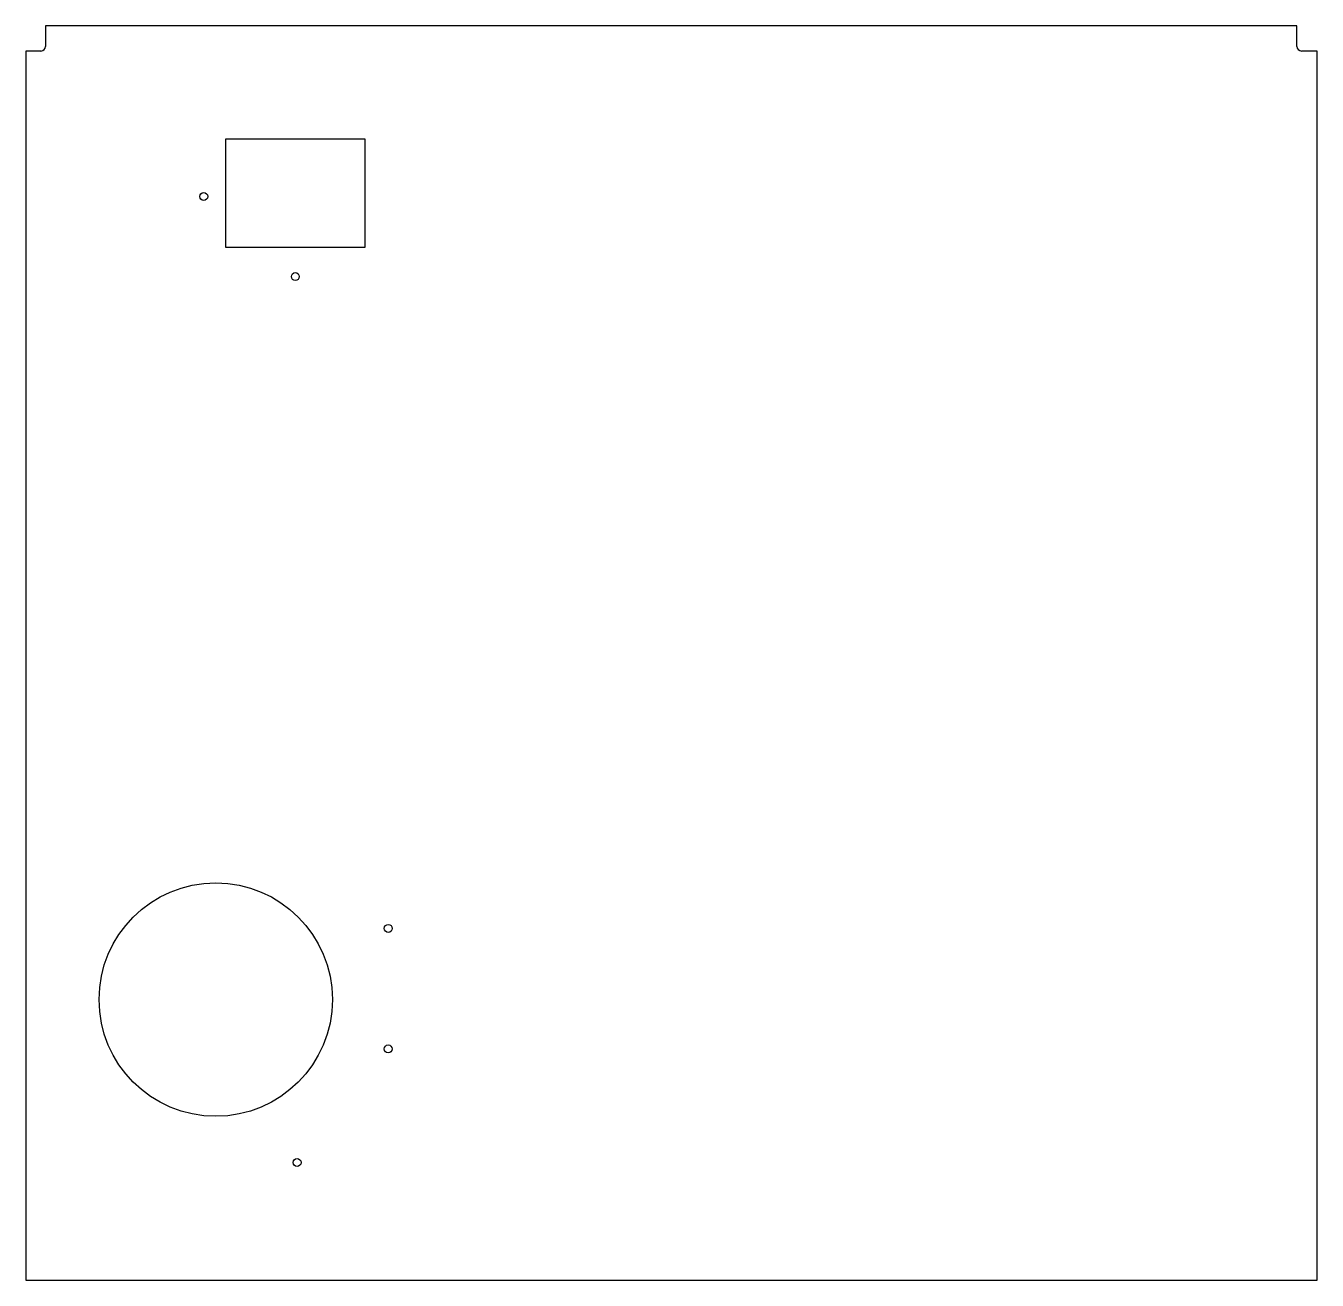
# Model space of a CAD drawing. Header units: millimetres. Extents: x -578 to -21, y 20 to 560.
import ezdxf

# ---------------------------------------------------------------- set-up
doc = ezdxf.new("R2010")
doc.units = ezdxf.units.MM

msp = doc.modelspace()

# ---------------------------------------------------------------- linework, layer by layer
at = {"color": 7, "linetype": 'Continuous', "lineweight": 25}
for p, q in [((-569.75, 560.35), (-569.75, 551.5)), ((-30.25, 560.35), (-569.75, 560.35)), ((-30.25, 551.5), (-30.25, 560.35)), ((-571.75, 549.5), (-578.25, 549.5)), ((-578.25, 549.5), (-578.25, 19.65)), ((-21.5, 549.5), (-28.25, 549.5)), ((-21.5, 19.65), (-21.5, 549.5)), ((-492.06, 464.79), (-492.06, 511.69)), ((-492.06, 511.69), (-432.1, 511.69)), ((-432.1, 511.69), (-432.1, 464.79)), ((-432.1, 464.79), (-492.06, 464.79)), ((-578.25, 19.65), (-21.5, 19.65))]:
    msp.add_line(p, q, dxfattribs=at)
for centre, radius in [((-501.53, 486.79), 1.7), ((-462.05, 452.25), 1.7), ((-496.37, 140.6), 50.3), ((-422, 171.27), 1.7), ((-422.04, 119.35), 1.7), ((-461.3, 70.36), 1.7)]:
    msp.add_circle(centre, radius, dxfattribs=at)
for centre, start, end in [((-571.75, 551.5), 270, 0), ((-28.25, 551.5), 180, 270)]:
    msp.add_arc(centre, 2, start, end, dxfattribs=at)

doc.saveas('drawing.dxf')
